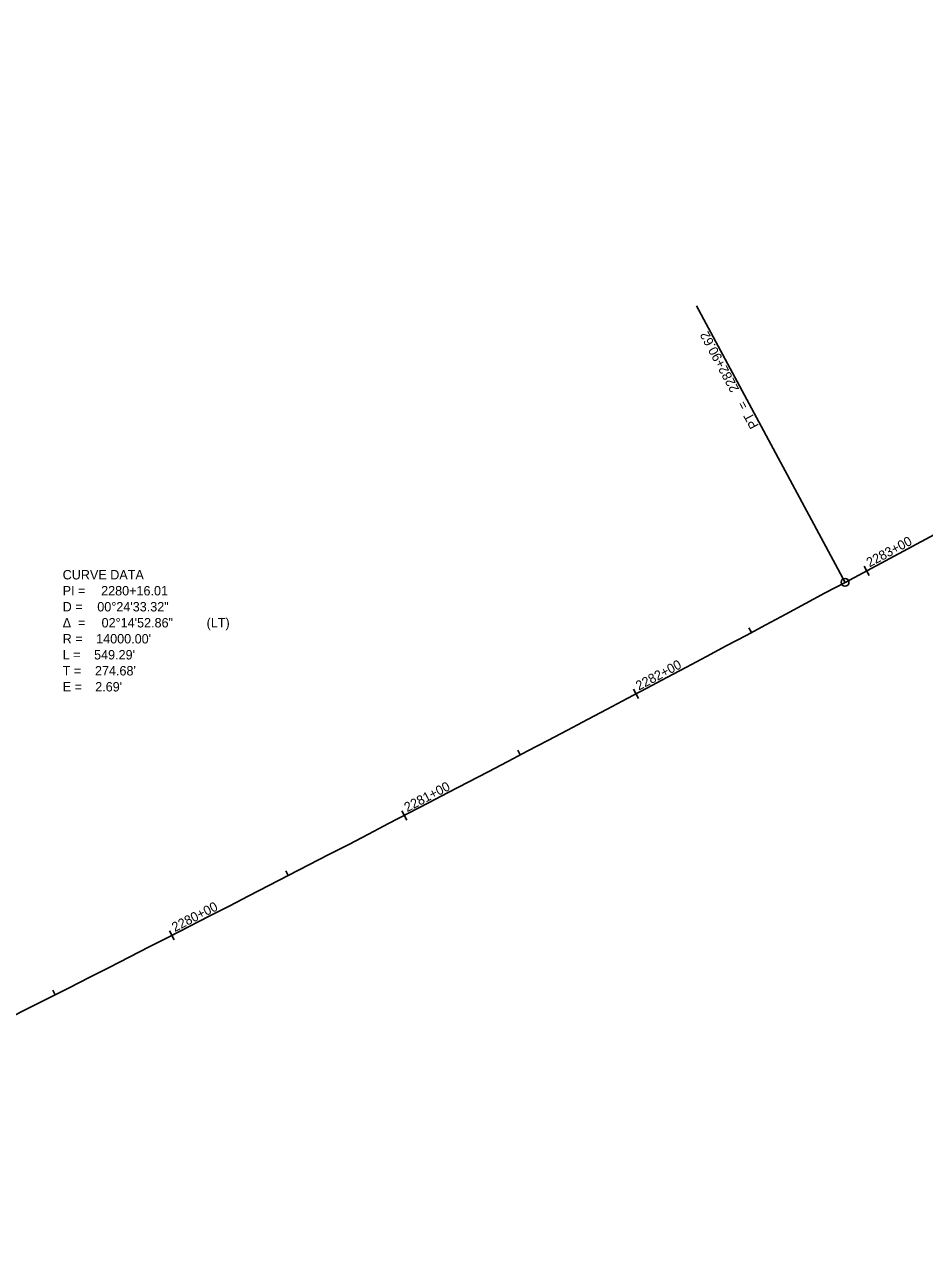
# Model space of a CAD drawing. Extents: x 1732743 to 1737831, y 481583 to 484201.
# Drawn here: x 1733364.7 to 1733708.9, y 481776.9 to 482240.8 of the extents above; entities that cross this region are included whole.
import ezdxf

# ---------------------------------------------------------------- set-up
doc = ezdxf.new("R2010")
doc.units = 0
for name, color, linetype in [('D_Draft_Symbols', 7, 'Continuous'), ('D_Roadway_Edge_Shoulder', 7, 'Continuous'), ('D_Roadway_Edge_TW', 7, 'Continuous'), ('New Level', 7, 'Continuous')]:
    doc.layers.add(name, color=color, linetype=linetype)

msp = doc.modelspace()

# ---------------------------------------------------------------- linework, layer by layer
at = {"layer": 'D_Roadway_Edge_Shoulder'}
for p, q in [((1733685.77, 482033.67), (1733687.67, 482030.15)), ((1733642.66, 482008.27), (1733641.71, 482010.05)), ((1733597.57, 481986.58), (1733599.44, 481983.05)), ((1733554.27, 481961.49), (1733553.34, 481963.27)), ((1733509.03, 481940.12), (1733510.88, 481936.57)), ((1733465.56, 481915.34), (1733464.64, 481917.13)), ((1733420.17, 481894.3), (1733421.99, 481890.74)), ((1733376.52, 481869.83), (1733375.61, 481871.62))]:
    msp.add_line(p, q, dxfattribs=at)
at = {"layer": 'D_Roadway_Edge_TW'}
msp.add_line((1733678.47, 482027.46), (1734075.35, 482240.83), dxfattribs=at)
msp.add_arc((1727049.06, 494358.36), 14000, 296.015586, 298.263601, dxfattribs=at)
msp.add_arc((1727049.06, 494358.36), 14000, 296.015586, 298.263601, dxfattribs=at)
at = {"layer": 'New Level'}
for p, q in [((1733678.47, 482027.46), (1733621.64, 482133.15)), ((1733621.64, 482133.15), (1733621.64, 482133.15)), ((1733678.47, 482027.46), (1733621.64, 482133.15)), ((1733621.64, 482133.15), (1733621.64, 482133.15)), ((1733678.47, 482027.46), (1733678.47, 482027.46)), ((1733678.47, 482027.46), (1733678.47, 482027.46))]:
    msp.add_line(p, q, dxfattribs=at)
msp.add_circle((1733678.47, 482027.46), 1.5, dxfattribs=at)
msp.add_circle((1733678.47, 482027.46), 1.5, dxfattribs=at)

# ---------------------------------------------------------------- texts
at = {"layer": 'D_Draft_Symbols'}
for s, p in [('CURVE DATA', (1733379.34, 482028.59)), ('PI = ', (1733379.34, 482022.47)), ('2280+16.01', (1733394.04, 482022.47)), ('D = ', (1733379.34, 482016.35)), ('00°24\'33.32"', (1733392.57, 482016.35)), ('Δ  = ', (1733379.34, 482010.23)), ('02°14\'52.86"', (1733394.22, 482010.23)), (' (LT)', (1733433.03, 482010.23)), ('R = ', (1733379.34, 482004.11)), ("14000.00'", (1733392.14, 482004.11)), ('L = ', (1733379.34, 481997.99)), ("549.29'", (1733391.34, 481997.99)), ('T = ', (1733379.34, 481991.87)), ("274.68'", (1733391.68, 481991.87)), ('E = ', (1733379.34, 481985.75)), ("2.69'", (1733391.77, 481985.75))]:
    msp.add_text(s, height=3.6, dxfattribs=at).set_placement(p)
at = {"layer": 'D_Roadway_Edge_Shoulder'}
for s, rotation, p in [('2283+00', 28.2636, (1733687.81, 482033.17)), ('2282+00', 27.8927, (1733599.61, 481986.06)), ('2281+00', 27.4835, (1733511.07, 481939.59)), ('2280+00', 27.0742, (1733422.2, 481893.75))]:
    msp.add_text(s, height=3.6, rotation=rotation, dxfattribs=at).set_placement(p)
at = {"layer": 'New Level'}
for s, p in [('2282+90.62', (1733638.08, 482101.31)), ('2282+90.62', (1733638.08, 482101.31)), (' = ', (1733642.24, 482093.57)), (' = ', (1733642.24, 482093.57)), ('PT', (1733645.58, 482087.37)), ('PT', (1733645.58, 482087.37))]:
    msp.add_text(s, height=3.6, rotation=118.2636, dxfattribs=at).set_placement(p)

doc.saveas('drawing.dxf')
